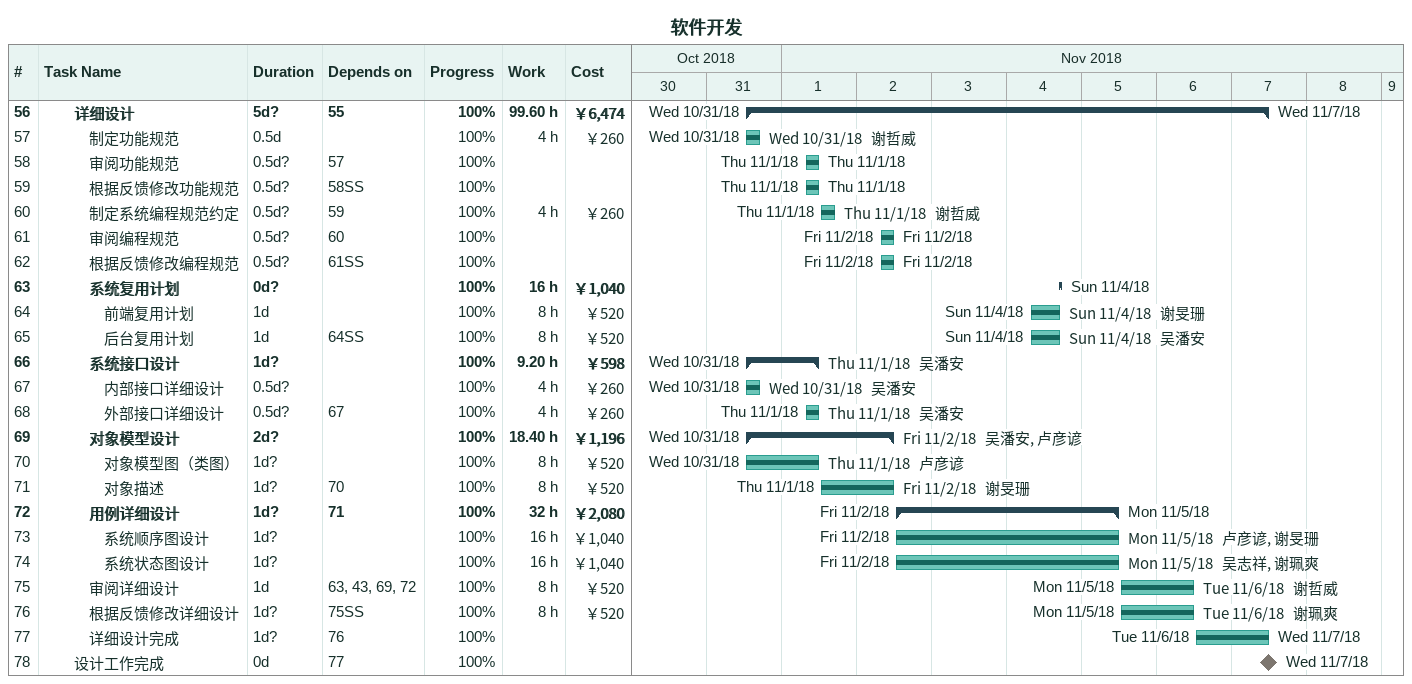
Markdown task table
软件开发

| ID | Level | Task | Duration | Start | Finish | Predecessors | Resources | % complete | Work (h) | Cost (￥) |
|---|---|---|---|---|---|---|---|---|---|---|
| 56 | 3 | **详细设计** | 5d? | 2018-10-31 | 2018-11-07 | 55 |  | 100 | 99.60 | 6474 |
| 57 | 4 | 制定功能规范 | 0.5d | 2018-10-31 | 2018-10-31 |  | 谢哲威 | 100 | 4 | 260 |
| 58 | 4 | 审阅功能规范 | 0.5d? | 2018-11-01 | 2018-11-01 | 57 |  | 100 |  |  |
| 59 | 4 | 根据反馈修改功能规范 | 0.5d? | 2018-11-01 | 2018-11-01 | 58SS |  | 100 |  |  |
| 60 | 4 | 制定系统编程规范约定 | 0.5d? | 2018-11-01 | 2018-11-01 | 59 | 谢哲威 | 100 | 4 | 260 |
| 61 | 4 | 审阅编程规范 | 0.5d? | 2018-11-02 | 2018-11-02 | 60 |  | 100 |  |  |
| 62 | 4 | 根据反馈修改编程规范 | 0.5d? | 2018-11-02 | 2018-11-02 | 61SS |  | 100 |  |  |
| 63 | 4 | **系统复用计划** | 0d? | 2018-11-04 | 2018-11-04 |  |  | 100 | 16 | 1040 |
| 64 | 5 | 前端复用计划 | 1d | 2018-11-04 | 2018-11-04 |  | 谢旻珊 | 100 | 8 | 520 |
| 65 | 5 | 后台复用计划 | 1d | 2018-11-04 | 2018-11-04 | 64SS | 吴潘安 | 100 | 8 | 520 |
| 66 | 4 | **系统接口设计** | 1d? | 2018-10-31 | 2018-11-01 |  | 吴潘安 | 100 | 9.20 | 598 |
| 67 | 5 | 内部接口详细设计 | 0.5d? | 2018-10-31 | 2018-10-31 |  | 吴潘安 | 100 | 4 | 260 |
| 68 | 5 | 外部接口详细设计 | 0.5d? | 2018-11-01 | 2018-11-01 | 67 | 吴潘安 | 100 | 4 | 260 |
| 69 | 4 | **对象模型设计** | 2d? | 2018-10-31 | 2018-11-02 |  | 吴潘安, 卢彦谚 | 100 | 18.40 | 1196 |
| 70 | 5 | 对象模型图（类图） | 1d? | 2018-10-31 | 2018-11-01 |  | 卢彦谚 | 100 | 8 | 520 |
| 71 | 5 | 对象描述 | 1d? | 2018-11-01 | 2018-11-02 | 70 | 谢旻珊 | 100 | 8 | 520 |
| 72 | 4 | **用例详细设计** | 1d? | 2018-11-02 | 2018-11-05 | 71 |  | 100 | 32 | 2080 |
| 73 | 5 | 系统顺序图设计 | 1d? | 2018-11-02 | 2018-11-05 |  | 卢彦谚, 谢旻珊 | 100 | 16 | 1040 |
| 74 | 5 | 系统状态图设计 | 1d? | 2018-11-02 | 2018-11-05 |  | 吴志祥, 谢珮爽 | 100 | 16 | 1040 |
| 75 | 4 | 审阅详细设计 | 1d | 2018-11-05 | 2018-11-06 | 63, 43, 69, 72 | 谢哲威 | 100 | 8 | 520 |
| 76 | 4 | 根据反馈修改详细设计 | 1d? | 2018-11-05 | 2018-11-06 | 75SS | 谢珮爽 | 100 | 8 | 520 |
| 77 | 4 | 详细设计完成 | 1d? | 2018-11-06 | 2018-11-07 | 76 |  | 100 |  |  |
| 78 | 3 | 设计工作完成 | 0d | 2018-11-07 | 2018-11-07 | 77 |  | 100 |  |  |
